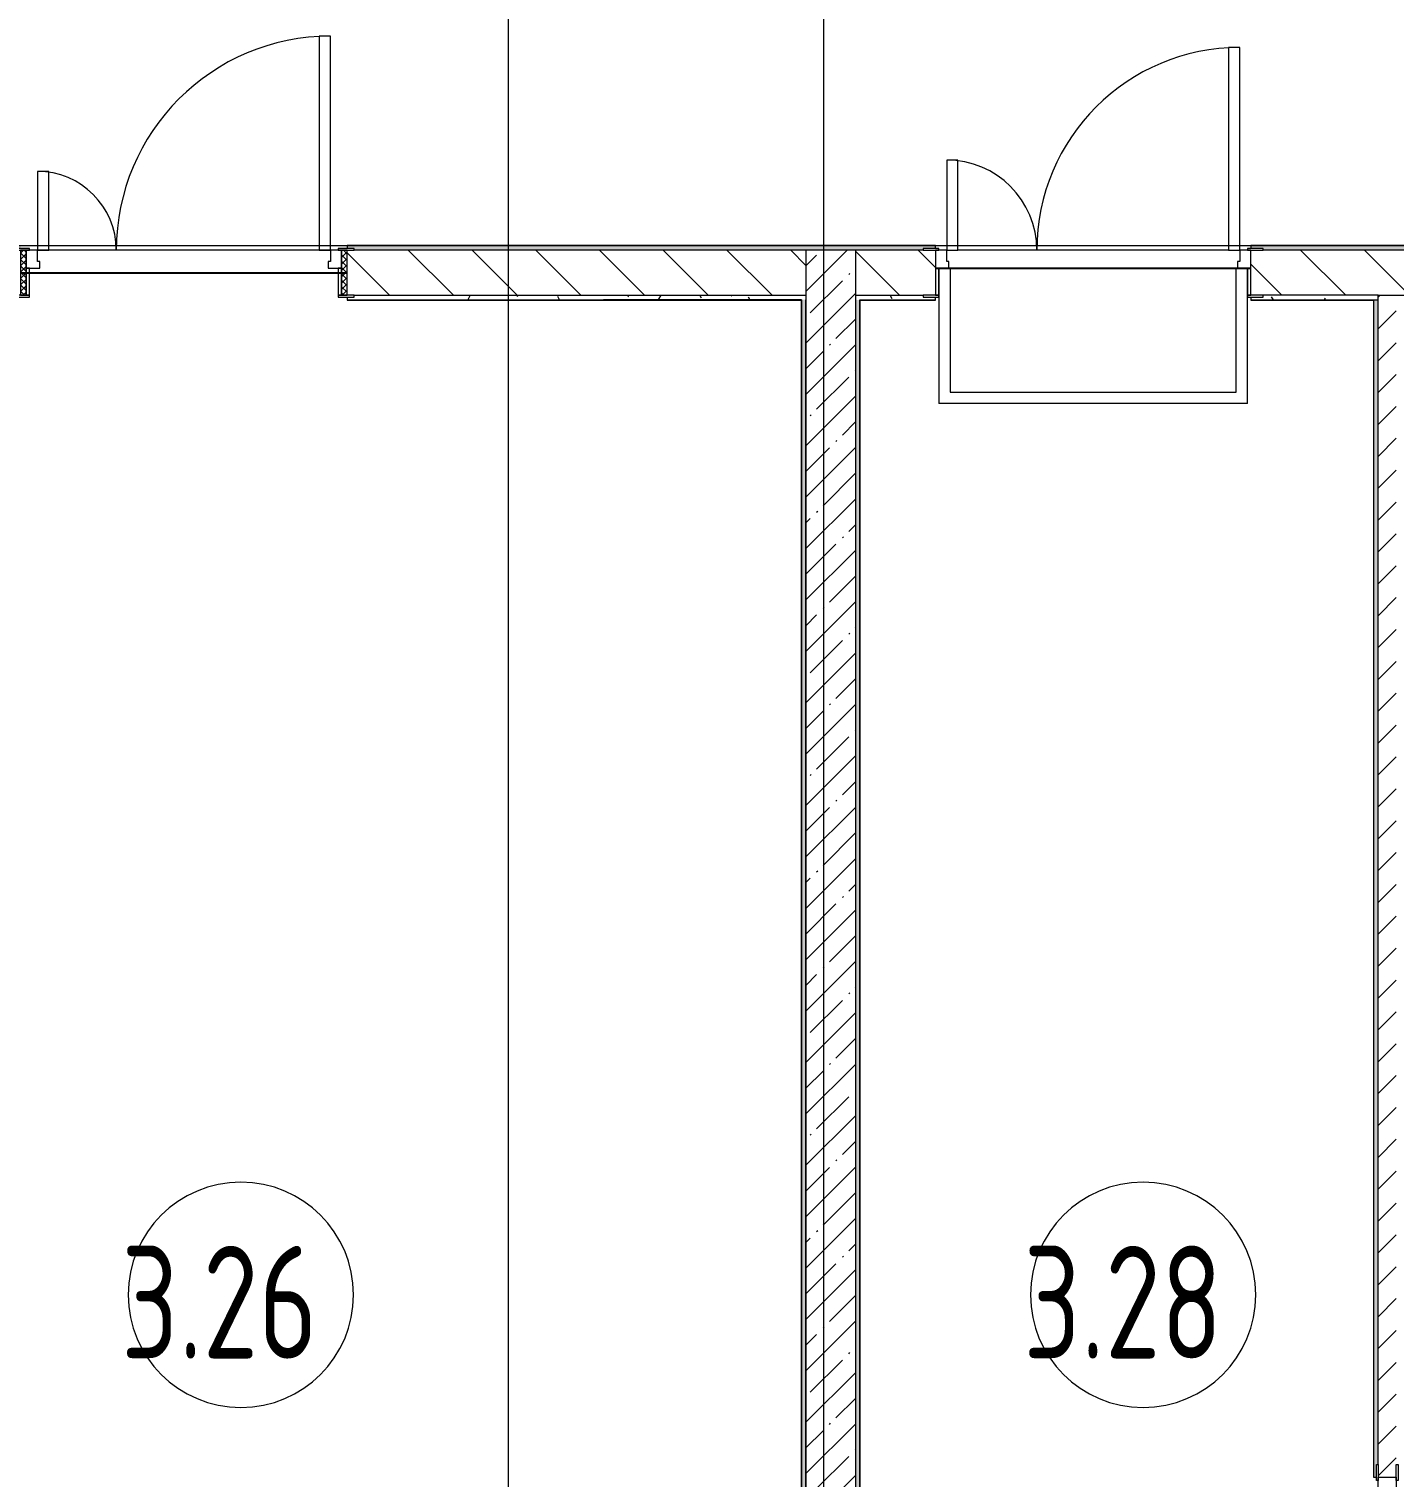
# Model space of a CAD drawing. Header units: millimetres. Extents: x -1113 to 415037, y -3642 to 354837.
# Drawn here: x 392910 to 398967, y 5155 to 11582 of the extents above; entities that cross this region are included whole.
import ezdxf

# ---------------------------------------------------------------- set-up
doc = ezdxf.new("R2010")
doc.units = ezdxf.units.MM
for name, color, linetype, lineweight in [('A-AREA-BNDY', 7, 'Continuous', 5), ('A-AREA-IDEN', 7, 'Continuous', 9), ('A-DOOR-2', 7, 'Continuous', 5), ('A-DOOR-FRAM-2', 7, 'Continuous', 5), ('A-FLOR', 7, 'Continuous', 9), ('A-WALL', 7, 'Continuous', 5), ('I-WALL', 7, 'Continuous', 5), ('Оси', 7, 'Continuous', 9)]:
    doc.layers.add(name, color=color, linetype=linetype, lineweight=lineweight)
for name, color, linetype, lineweight, true_color in [('A-DOOR-1', 7, 'Continuous', 5, 0xc0c0c0), ('A-DOOR-FRAM-1', 7, 'Continuous', 5, 0xc0c0c0), ('A-WALL-1', 9, 'Continuous', 5, 0x808080), ('A-WALL-FNSH-1', 9, 'Continuous', 5, 0x808080)]:
    doc.layers.add(name, color=color, linetype=linetype, lineweight=lineweight, true_color=true_color)
doc.styles.add('СПДС', font='ГОСТ тип А.ttf', dxfattribs={"width": 0.9})
pattern_1 = [(135, (289227.4, 1e-08), (-141.42136, -141.42136), [])]
pattern_2 = [(0, (289227.4, 1e-08), (243.84, 60.96), [20.117, -162.763, 20.117, -162.763, -975.36]), (0, (289227.4, 1e-08), (243.84, 60.96), [-365.76, 20.117, -345.643, 20.117, -162.763, -426.72]), (0, (289227.4, 1e-08), (243.84, 60.96), [-914.4, 20.117, -101.803, 20.117, -284.683]), (120, (289318.84, 30.48), (-174.71291, 180.691634), [20.117, -162.763, 20.117, -162.763, -975.36]), (120, (289318.84, 30.48), (-174.71291, 180.691634), [-365.76, 20.117, -345.643, 20.117, -162.763, -426.72]), (120, (289318.84, 30.48), (-174.71291, 180.691634), [-914.4, 20.117, -101.803, 20.117, -284.683]), (240, (289349.32, 152.4), (-69.12709, -241.651634), [20.117, -162.763, 20.117, -162.763, -975.36]), (240, (289349.32, 152.4), (-69.12709, -241.651634), [-365.76, 20.117, -345.643, 20.117, -162.763, -426.72]), (240, (289349.32, 152.4), (-69.12709, -241.651634), [-914.4, 20.117, -101.803, 20.117, -284.683])]

# ---------------------------------------------------------------- blocks, each defined once
blk = doc.blocks.new('110_Дверь_СКБ_2Ст - Д-2а_л_ Из коридора на лестницу-32216062-Объем проектирования 3 этажа')
at = {"layer": 'A-DOOR-1'}
for p, q in [((662.5, 1000), (612.5, 1000)), ((612.5, 1000), (612.5, 100)), ((662.5, 100), (662.5, 1000)), ((-637.5, 500), (-637.5, 100)), ((-587.5, 500), (-637.5, 500)), ((-587.5, 100), (-587.5, 500)), ((-637.5, 100), (-587.5, 100)), ((612.5, 100), (662.5, 100))]:
    blk.add_line(p, q, dxfattribs=at)
for centre, radius, start, end in [((662.5, 100), 900, 90, 180), ((-637.5, 100), 400, 360, 90)]:
    blk.add_arc(centre, radius, start, end, dxfattribs=at)
at = {"layer": 'A-DOOR-FRAM-1'}
for p, q in [((-672.5, 108), (-742.5, 108)), ((-742.5, 108), (-742.5, 100)), ((-742.5, 100), (-672.5, 100)), ((-637.5, 100), (-687.5, 100)), ((-687.5, 100), (-687.5, 20)), ((-672.5, 100), (-672.5, 108)), ((-637.5, 50), (-637.5, 100)), ((662.5, 100), (662.5, 50)), ((712.5, 100), (662.5, 100)), ((767.5, 108), (697.5, 108)), ((697.5, 108), (697.5, 100)), ((697.5, 100), (767.5, 100)), ((712.5, 20), (712.5, 100)), ((767.5, 100), (767.5, 108)), ((-687.5, 20), (-627.5, 20)), ((-672.5, 20), (-687.5, 20)), ((-687.5, 20), (-687.5, -100)), ((-672.5, -100), (-672.5, 20)), ((-627.5, 50), (-637.5, 50)), ((-627.5, 20), (-627.5, 50)), ((662.5, 50), (652.5, 50)), ((652.5, 50), (652.5, 20)), ((652.5, 20), (712.5, 20)), ((712.5, 20), (697.5, 20)), ((697.5, 20), (697.5, -100)), ((712.5, -100), (712.5, 20)), ((-672.5, -100), (-742.5, -100)), ((-742.5, -100), (-742.5, -108)), ((-742.5, -108), (-672.5, -108)), ((-687.5, -100), (-672.5, -100)), ((-672.5, -108), (-672.5, -100)), ((697.5, -100), (712.5, -100)), ((767.5, -100), (697.5, -100)), ((697.5, -100), (697.5, -108)), ((697.5, -108), (767.5, -108)), ((767.5, -108), (767.5, -100))]:
    blk.add_line(p, q, dxfattribs=at)
blk = doc.blocks.new('110_Дверь_СКБ_2Ст - Д-6_л__ ДОО_Дв_1450x2100h_Дверь из раздевальной в коридор-25835678-Объем проектирования 3 этажа')
at = {"layer": 'A-DOOR-2'}
h = blk.add_hatch(dxfattribs=at)
h.set_pattern_fill('FP_39', color=256, style=0, pattern_type=2)
h.set_pattern_definition([(135, (1576.41, 164.685), (-14.14214, -14.14214), []), (225, (1576.41, 164.685), (14.14214, -14.14214), [])])
h.paths.add_polyline_path([(712.5, -100), (737.5, -100), (737.5, 100), (712.5, 99.8), (712.5, -99.8)])
at = {"layer": 'A-DOOR-FRAM-2'}
h = blk.add_hatch(dxfattribs=at)
h.set_pattern_fill('FP_40', color=256, style=0, pattern_type=2)
h.set_pattern_definition([(45, (-546.384, 164.685), (-14.1421, 14.1421), []), (135, (-546.384, 164.685), (-14.1421, -14.1421), [])])
h.paths.add_polyline_path([(-687.5, -100), (-687.5, 100), (-712.5, 100), (-712.5, -100), (-704.8, -100)])
at = {"layer": 'A-DOOR-1'}
for p, q in [((662.5, 1050), (612.5, 1050)), ((612.5, 1050), (612.5, 100)), ((662.5, 100), (662.5, 1050)), ((-637.5, 450), (-637.5, 100)), ((-587.5, 450), (-637.5, 450)), ((-587.5, 100), (-587.5, 450)), ((-637.5, 100), (-587.5, 100)), ((612.5, 100), (662.5, 100))]:
    blk.add_line(p, q, dxfattribs=at)
for centre, radius, start, end in [((662.5, 100), 950, 90, 180), ((-637.5, 100), 350, 360, 90)]:
    blk.add_arc(centre, radius, start, end, dxfattribs=at)
at = {"layer": 'A-DOOR-FRAM-1'}
for p, q in [((-672.5, 108), (-742.5, 108)), ((-742.5, 108), (-742.5, 100)), ((-742.5, 100), (-672.5, 100)), ((-687.5, 100), (-712.5, 100)), ((-712.5, 100), (-712.5, -100)), ((-637.5, 100), (-687.5, 100)), ((-687.5, 100), (-687.5, 20)), ((-687.5, -100), (-687.5, 100)), ((-672.5, 100), (-672.5, 108)), ((-637.5, 50), (-637.5, 100)), ((662.5, 100), (662.5, 50)), ((712.5, 100), (662.5, 100)), ((767.5, 108), (697.5, 108)), ((697.5, 108), (697.5, 100)), ((697.5, 100), (767.5, 100)), ((712.5, 20), (712.5, 100)), ((737.5, 100), (712.5, 100)), ((712.5, 100), (712.5, -100)), ((737.5, -100), (737.5, 100)), ((767.5, 100), (767.5, 108)), ((-687.5, 20), (-627.5, 20)), ((-672.5, 20), (-687.5, 20)), ((-687.5, 20), (-687.5, -100)), ((-672.5, -100), (-672.5, 20)), ((-627.5, 50), (-637.5, 50)), ((-627.5, 20), (-627.5, 50)), ((662.5, 50), (652.5, 50)), ((652.5, 50), (652.5, 20)), ((652.5, 20), (712.5, 20)), ((712.5, 20), (697.5, 20)), ((697.5, 20), (697.5, -100)), ((712.5, -100), (712.5, 20)), ((-672.5, -100), (-742.5, -100)), ((-742.5, -100), (-742.5, -108)), ((-742.5, -108), (-672.5, -108)), ((-712.5, -100), (-687.5, -100)), ((-687.5, -100), (-672.5, -100)), ((-672.5, -108), (-672.5, -100)), ((697.5, -100), (712.5, -100)), ((767.5, -100), (697.5, -100)), ((697.5, -100), (697.5, -108)), ((697.5, -108), (767.5, -108)), ((712.5, -100), (737.5, -100)), ((767.5, -108), (767.5, -100))]:
    blk.add_line(p, q, dxfattribs=at)
blk = doc.blocks.new('110_Дверь_СКБ_2Ст - Д-5_п_ Из игровой в коридор-32351726-Объем проектирования 3 этажа')
at = {"layer": 'A-DOOR-1'}
for p, q in [((-637.5, -40), (-587.5, -40)), ((-637.5, -440), (-637.5, -40)), ((-587.5, -40), (-587.5, -440)), ((612.5, -40), (662.5, -40)), ((612.5, -940), (612.5, -40)), ((662.5, -40), (662.5, -940)), ((-587.5, -440), (-637.5, -440)), ((662.5, -940), (612.5, -940))]:
    blk.add_line(p, q, dxfattribs=at)
for centre, radius, start, end in [((-637.5, -40), 400, 270, 0), ((662.5, -40), 900, 180, 270)]:
    blk.add_arc(centre, radius, start, end, dxfattribs=at)
at = {"layer": 'A-DOOR-FRAM-1'}
for p, q in [((-742.5, 48), (-672.5, 48)), ((-742.5, 40), (-742.5, 48)), ((-672.5, 40), (-742.5, 40)), ((-687.5, 40), (-627.5, 40)), ((-687.5, -40), (-687.5, 40)), ((-687.5, 40), (-672.5, 40)), ((-687.5, 39), (-687.5, 40)), ((-672.5, 39), (-687.5, 39)), ((-672.5, 48), (-672.5, 40)), ((-672.5, 40), (-672.5, 39)), ((-637.5, 10), (-637.5, -40)), ((-627.5, 10), (-637.5, 10)), ((-627.5, 40), (-627.5, 10)), ((652.5, 40), (712.5, 40)), ((652.5, 10), (652.5, 40)), ((662.5, 10), (652.5, 10)), ((662.5, -40), (662.5, 10)), ((697.5, 40), (697.5, 48)), ((697.5, 48), (767.5, 48)), ((697.5, 39), (697.5, 40)), ((697.5, 40), (712.5, 40)), ((767.5, 40), (697.5, 40)), ((712.5, 39), (697.5, 39)), ((712.5, 40), (712.5, -40)), ((712.5, 40), (712.5, 39)), ((767.5, 48), (767.5, 40)), ((-742.5, -40), (-672.5, -40)), ((-742.5, -48), (-742.5, -40)), ((-672.5, -48), (-742.5, -48)), ((-637.5, -40), (-687.5, -40)), ((-672.5, -40), (-672.5, -48)), ((712.5, -40), (662.5, -40)), ((697.5, -48), (697.5, -40)), ((697.5, -40), (767.5, -40)), ((767.5, -48), (697.5, -48)), ((767.5, -40), (767.5, -48))]:
    blk.add_line(p, q, dxfattribs=at)
blk = doc.blocks.new('Марка_Помещения - Номер-25198446-Объем проектирования 3 этажа')
at = {"layer": 'A-AREA-IDEN'}
for start, end in [(360, 180), (180, 360)]:
    blk.add_arc((0, 0), 2.5, start, end, dxfattribs=at)

msp = doc.modelspace()

# ---------------------------------------------------------------- hatches: boundary and pattern name
at = {"layer": 'I-WALL'}
h = msp.add_hatch(dxfattribs=at)
h.set_pattern_fill('FP_191', color=256, style=0, pattern_type=2)
h.set_pattern_definition(pattern_2)
h.paths.add_polyline_path([(410416.4, 10600), (410437.4, 10600), (410416.4, 10620), (400407.4, 10620), (400407.4, 10608), (400437.4, 10608), (400437.4, 10600), (409600.9, 10600)])
h.paths.add_polyline_path([(390056.4, 10600), (392842.4, 10600.2), (392842.4, 10608), (392872.4, 10608), (392872.4, 10620), (390057.4, 10620), (390056.5, 10601.9)])
h.paths.add_polyline_path([(410437.4, 10600), (410437.4, 10620), (410417.4, 10620), (410427, 10610.4)])
h.paths.add_polyline_path([(394352.4, 10600), (396877.4, 10600), (396877.4, 10608), (396932.4, 10608), (396932.4, 10620), (394322.4, 10620), (394322.4, 10608), (394352.4, 10608), (394352.4, 10600.2)])
h.paths.add_polyline_path([(398387.4, 10600), (399427.4, 10600), (399427.4, 10608), (399457.4, 10608), (399457.4, 10620), (398332.4, 10620), (398332.4, 10608), (398387.4, 10608), (398387.4, 10601)])
h = msp.add_hatch(dxfattribs=at)
h.set_pattern_fill('FP_23', color=256, style=0, pattern_type=2)
h.set_pattern_definition(pattern_1)
h.paths.add_polyline_path([(396337.4, 10400), (396357.4, 10400), (396357.4, 10600), (394322.4, 10600), (394322.4, 10400), (395459.8, 10400)])
h.paths.add_polyline_path([(392842.4, 10400), (392872.4, 10400), (392872.4, 10600), (390837.4, 10600), (390837.4, 10400), (391108.7, 10400)])
h.paths.add_polyline_path([(383437.4, 10400), (383437.4, 10600), (382687.4, 10600), (382687.4, 10400), (383417.4, 10400)])
h.paths.add_polyline_path([(379188, 10400), (379212.4, 10400), (379212.4, 10600), (378837.4, 10600), (378837.4, 10400), (379187.4, 10400)])
h.paths.add_polyline_path([(381307.4, 10400), (381737.4, 10400), (381737.4, 10600), (380612.4, 10600), (380612.4, 10400), (381257.4, 10400)])
h = msp.add_hatch(dxfattribs=at)
h.set_pattern_fill('FP_1', color=256, style=0, pattern_type=2)
h.set_pattern_definition([(45, (289227.4, 1e-08), (-114.04925, 114.04925), []), (45, (289341.45, 1e-08), (-114.04925, 114.04925), [201.612, -40.322, 6.706, -33.617])])
h.paths.add_polyline_path([(396577.4, 2380), (396577.4, 2380), (396577.4, 10600), (396357.4, 10600), (396357.4, 2380), (396557.4, 2380)])
h = msp.add_hatch(dxfattribs=at)
h.set_pattern_fill('FP_23', color=256, style=0, pattern_type=2)
h.set_pattern_definition(pattern_1)
h.paths.add_polyline_path([(408557.4, 10400), (410437.4, 10400.4), (410437.4, 10600), (408557.4, 10600)])
h.paths.add_polyline_path([(399357.8, 10400), (399457.4, 10400), (399457.4, 10600), (398332.4, 10600), (398332.4, 10400), (399357.4, 10400)])
h.paths.add_polyline_path([(400535.6, 10400), (401157.4, 10400), (401157.4, 10600), (400407.4, 10600), (400407.4, 10400), (400457.4, 10400)])
h.paths.add_polyline_path([(396932.4, 10400), (396932.4, 10600), (396577.4, 10600), (396578, 10400), (396908, 10400)])
h = msp.add_hatch(dxfattribs=at)
h.set_pattern_fill('FP_191', color=256, style=0, pattern_type=2)
h.set_pattern_definition(pattern_2)
h.paths.add_polyline_path([(394352.4, 10380), (396337.4, 10381), (396357.4, 10400), (394352.4, 10399.7), (394352.4, 10392), (394322.4, 10392), (394322.4, 10380)])
h.paths.add_polyline_path([(392872.4, 10380), (392872.4, 10392), (392842.4, 10392), (392842.4, 10400), (390837.4, 10400), (390858.4, 10380), (392842.4, 10380)])
h.paths.add_polyline_path([(396357.4, 10380), (396357.4, 10400), (396337.4, 10380)])
h.paths.add_polyline_path([(390837.4, 10380), (390857.4, 10380), (390837.4, 10400)])
h = msp.add_hatch(dxfattribs=at)
h.set_pattern_fill('FP_191', color=256, style=0, pattern_type=2)
h.set_pattern_definition(pattern_2)
h.paths.add_polyline_path([(396357.4, 150), (396357.4, 10380), (396337.4, 10380), (396337.4, 150)])
h = msp.add_hatch(dxfattribs=at)
h.set_pattern_fill('FP_191', color=256, style=0, pattern_type=2)
h.set_pattern_definition(pattern_2)
h.paths.add_polyline_path([(398387.4, 10380), (398897.4, 10380), (398897.4, 10400), (398387.4, 10398), (398387.4, 10392), (398332.4, 10392), (398332.4, 10380), (398357.4, 10380)])
h.paths.add_polyline_path([(396877.4, 10380), (396932.4, 10380), (396932.4, 10392), (396877.4, 10392), (396877.4, 10400), (396577.4, 10400), (396577.4, 10380), (396597.4, 10380)])
h = msp.add_hatch(dxfattribs=at)
h.set_pattern_fill('FP_191', color=256, style=0, pattern_type=2)
h.set_pattern_definition(pattern_2)
h.paths.add_polyline_path([(396577.4, 2400), (396597.4, 2400), (396597.4, 10379), (396577.4, 10380), (396577.4, 5180)])
h = msp.add_hatch(dxfattribs=at)
h.set_pattern_fill('FP_191', color=256, style=0, pattern_type=2)
h.set_pattern_definition(pattern_2)
h.paths.add_polyline_path([(398897.4, 100), (398897.1, 3700), (398889.4, 3700), (398889.4, 3755), (398877.4, 3755), (398877.4, 100)])
h.paths.add_polyline_path([(398889.4, 5155), (398889.4, 5210), (398897.4, 5210), (398897.4, 10380), (398877.4, 10379), (398877.4, 5155)])
h = msp.add_hatch(dxfattribs=at)
h.set_pattern_fill('FP_22', color=256, style=0, pattern_type=2)
h.set_pattern_definition([(45, (289227.4, 1e-08), (-70.71068, 70.71068), [])])
h.paths.add_polyline_path([(398977.4, 100), (398977.4, 3755), (398897.4, 3755), (398897.4, 100)])
h.paths.add_polyline_path([(398947.4, 5155), (398977.4, 5155), (398977.4, 10400), (398897.4, 10400), (398897.4, 5155), (398939.6, 5155)])

# ---------------------------------------------------------------- linework, layer by layer
for points in [[(392872.4, 10500), (394322.4, 10500)], [(396932.4, 10520), (398332.4, 10520)]]:
    msp.add_lwpolyline(points)
at = {"layer": 'A-AREA-BNDY', "flags": 128}
msp.add_lwpolyline([(410416.4, 10621), (410416.4, 12429), (409586.4, 12429), (409586.4, 13379), (387948.4, 13379), (387948.4, 11341), (390057.4, 11341), (390057.4, 10621)], close=True, dxfattribs=at)
at = {"layer": 'A-FLOR'}
for p, q in [((394247.4, 10600), (392947.4, 10600)), ((395459.8, 10600), (394352.4, 10600)), ((398232.4, 10600), (397032.4, 10600)), ((396947.4, 10520), (396997.4, 10520)), ((396947.4, 10520), (396947.4, 9920)), ((396997.4, 10520), (396997.4, 9970)), ((398267.4, 9970), (398267.4, 10520)), ((398267.4, 10520), (398317.4, 10520)), ((398317.4, 9920), (398317.4, 10520)), ((394322.4, 10392), (394322.4, 10380)), ((394322.4, 10380), (395459.8, 10380)), ((396337.4, 10380), (396337.4, 270.6)), ((396597.4, 10380), (396907.4, 10380)), ((396597.4, 170), (396597.4, 10379)), ((398357.4, 10380), (398897.4, 10380)), ((396997.4, 9970), (398267.4, 9970)), ((398317.4, 9920), (396947.4, 9920))]:
    msp.add_line(p, q, dxfattribs=at)
at = {"layer": 'A-WALL'}
for p, q in [((396932.4, 10620), (394322.4, 10620)), ((399457.4, 10620), (398332.4, 10620)), ((396357.4, 10600), (396357.4, 2380)), ((396577.4, 10600), (396577.4, 2380)), ((394352.4, 10400), (396357.4, 10400)), ((396337.4, 10380), (395459.8, 10380)), ((396357.4, 150), (396357.4, 10380)), ((396577.4, 10400), (396877.4, 10400)), ((396597.4, 2400), (396597.4, 10380)), ((398897.4, 10400), (398387.4, 10400)), ((398877.4, 5155), (398877.4, 10380)), ((398897.4, 10400), (399427.4, 10400)), ((398897.4, 5210), (398897.4, 10400))]:
    msp.add_line(p, q, dxfattribs=at)
at = {"layer": 'A-WALL-1'}
for p, q in [((394322.4, 10620), (394322.4, 10608)), ((396932.4, 10608), (396932.4, 10620)), ((398332.4, 10620), (398332.4, 10608)), ((396877.4, 10600), (395459.8, 10600)), ((399267, 10600), (398387.4, 10600)), ((396907.4, 10380), (396932.4, 10380)), ((396932.4, 10380), (396932.4, 10392)), ((398332.4, 10392), (398332.4, 10380)), ((398332.4, 10380), (398357.4, 10380)), ((398877.4, 5155), (398889.4, 5155))]:
    msp.add_line(p, q, dxfattribs=at)
at = {"layer": 'A-WALL-FNSH-1'}
for p, q in [((396932.4, 10621), (394322.4, 10621)), ((394322.4, 10621), (394322.4, 10620)), ((396932.4, 10620), (396932.4, 10621)), ((399457.4, 10621), (398332.4, 10621)), ((398332.4, 10621), (398332.4, 10620)), ((394322.4, 10380), (394322.4, 10379)), ((394322.4, 10379), (396336.4, 10379)), ((396336.4, 10379), (396336.4, 100)), ((396598.4, 10379), (396932.4, 10379)), ((396598.4, 171), (396598.4, 10379)), ((396932.4, 10379), (396932.4, 10380)), ((398332.4, 10380), (398332.4, 10379)), ((398332.4, 10379), (398876.4, 10379)), ((398876.4, 10379), (398876.4, 5155)), ((398876.4, 5155), (398877.4, 5155))]:
    msp.add_line(p, q, dxfattribs=at)
at = {"layer": 'Оси'}
for points in [[(395037.4, -1906.3), (395037.4, 3093.7), (395037.4, 17028.3), (395037.4, 22028.3)], [(396437.4, -1906.3), (396437.4, 3093.7), (396437.4, 17028.3), (396437.4, 22028.3)]]:
    msp.add_lwpolyline(points, dxfattribs=at)

# ---------------------------------------------------------------- block references
at = {"layer": 'A-AREA-IDEN', "xscale": 199.9999999999999, "yscale": 199.9999999999999, "zscale": 199.9999999999999}
for p in [(393850.2, 5963.7), (397854, 5963.7)]:
    msp.add_blockref('Марка_Помещения - Номер-25198446-Объем проектирования 3 этажа', p, dxfattribs=at)
at = {"layer": 'A-DOOR-1'}
for name, p in [('110_Дверь_СКБ_2Ст - Д-6_л__ ДОО_Дв_1450x2100h_Дверь из раздевальной в коридор-25835678-Объем проектирования 3 этажа', (393584.9, 10500)), ('110_Дверь_СКБ_2Ст - Д-2а_л_ Из коридора на лестницу-32216062-Объем проектирования 3 этажа', (397619.9, 10500))]:
    msp.add_blockref(name, p, dxfattribs=at)
at = {"layer": 'A-DOOR-1', "rotation": 269.9999999999999}
msp.add_blockref('110_Дверь_СКБ_2Ст - Д-5_п_ Из игровой в коридор-32351726-Объем проектирования 3 этажа', (398937.4, 4467.5), dxfattribs=at)

# ---------------------------------------------------------------- texts
at = {"layer": 'A-AREA-IDEN', "char_height": 500, "width": 1327.594, "attachment_point": 1, "style": 'СПДС'}
for s, insert in [('3.26', (393318.8, 6180.9)), ('3.28', (397322.6, 6180.9))]:
    msp.add_mtext(s, dxfattribs=dict(at, insert=insert))

doc.saveas('drawing.dxf')
